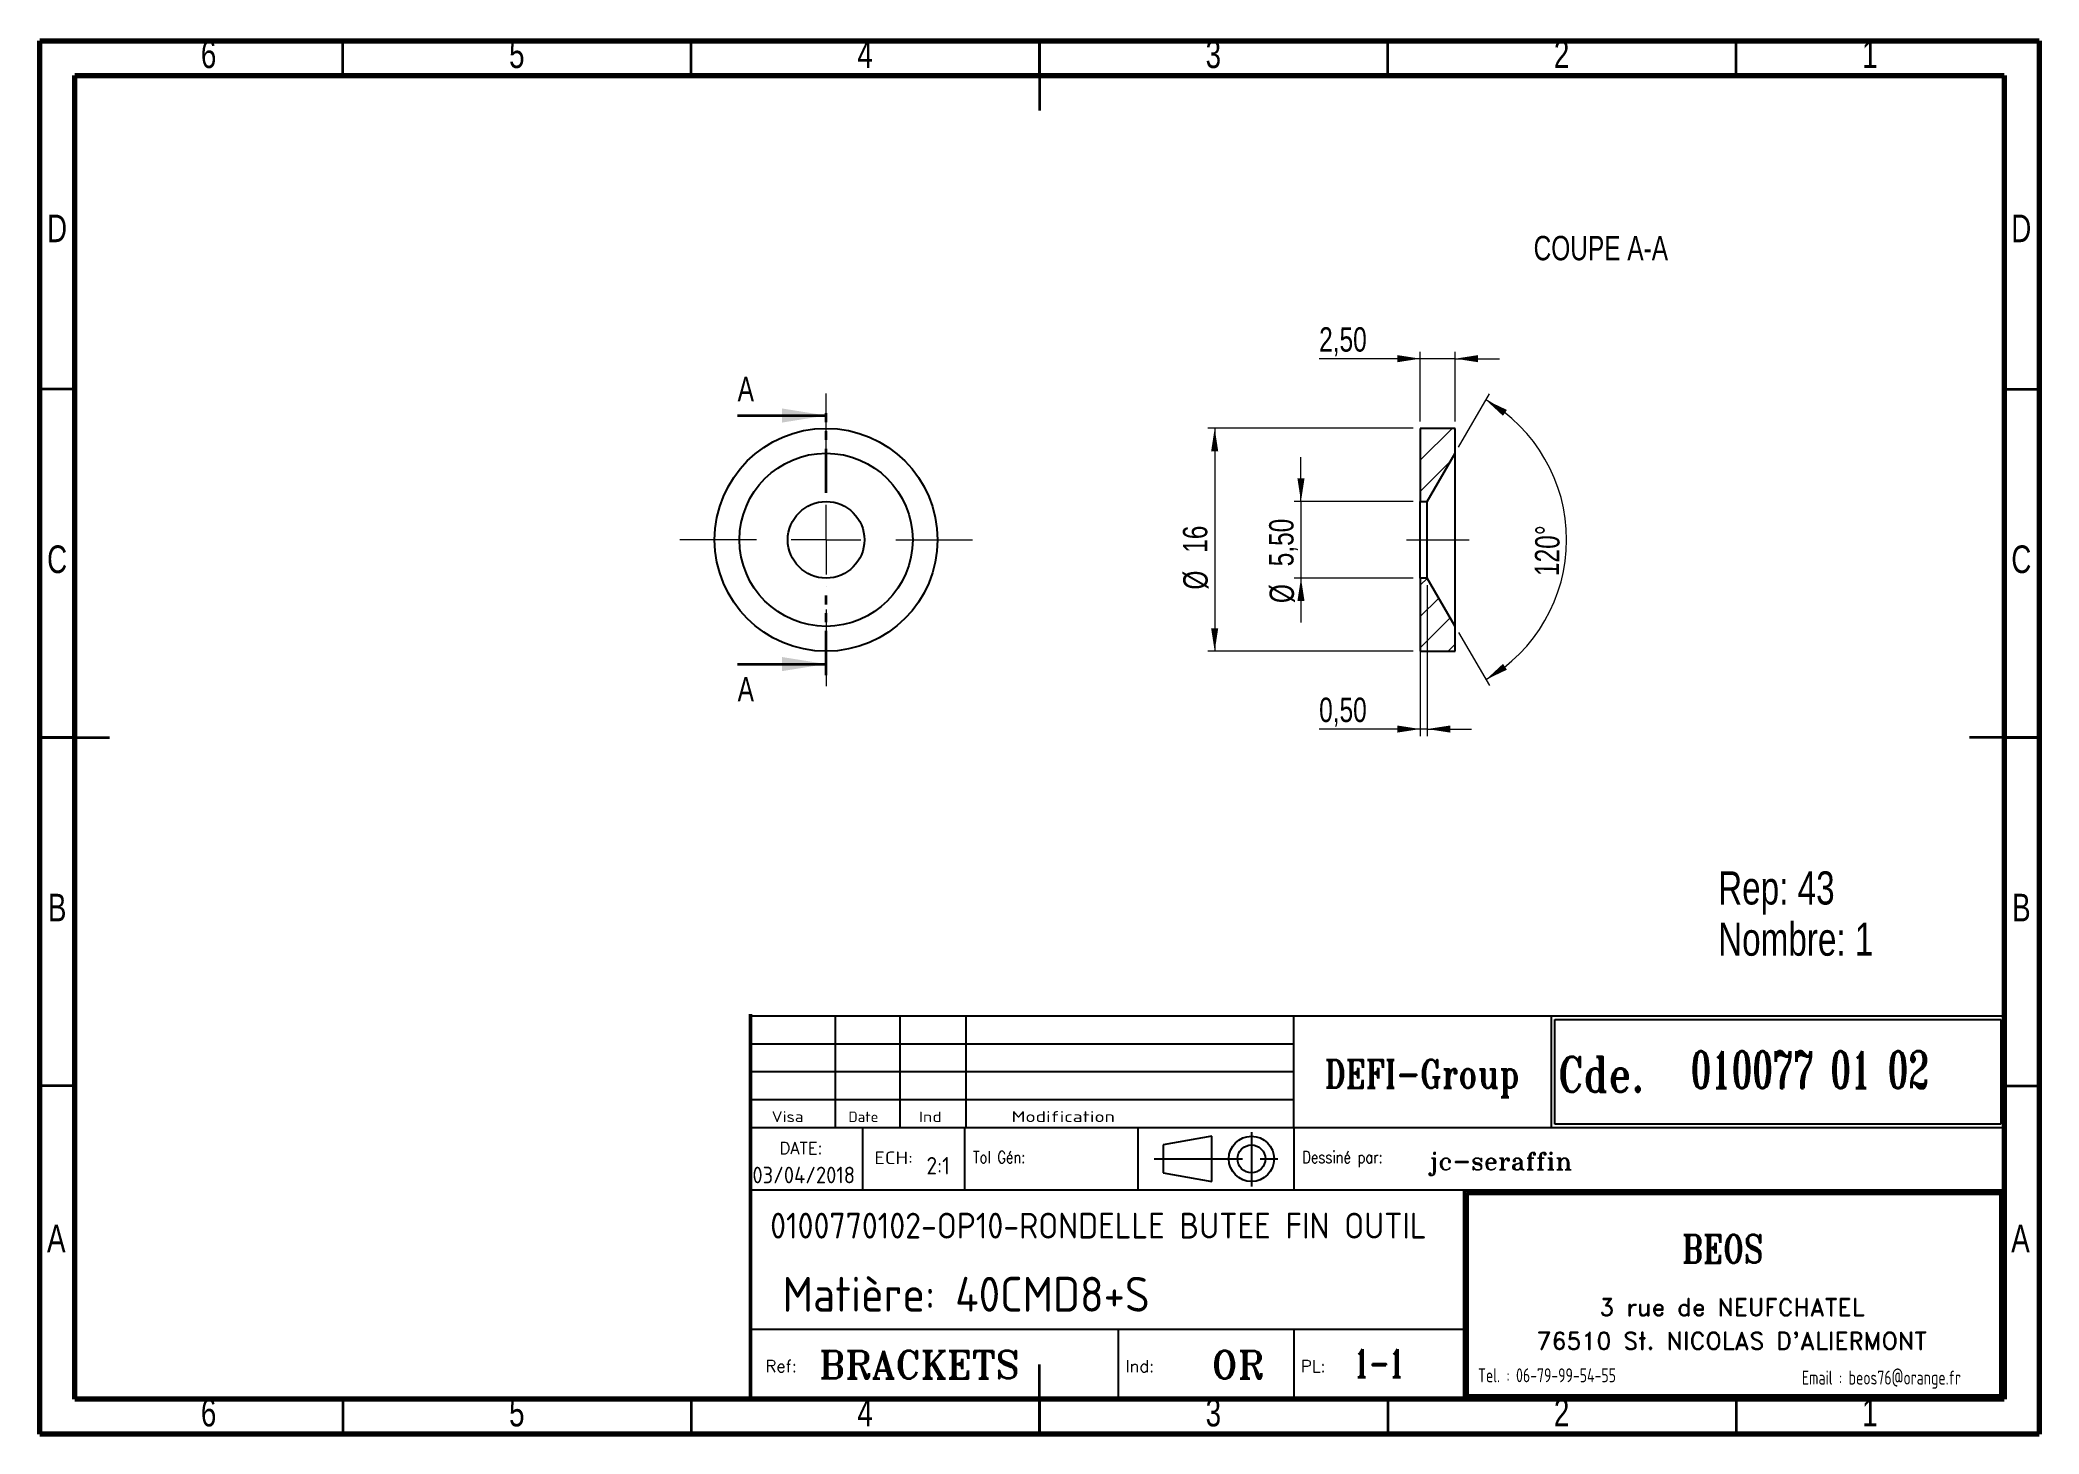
# Model space of a CAD drawing. Header units: millimetres. Extents: x 5 to 292, y 5 to 205.
import ezdxf

# ---------------------------------------------------------------- set-up
doc = ezdxf.new("R2010")
doc.units = ezdxf.units.MM
doc.linetypes.add('CENTERX2', pattern=[20.32, 12.7, -2.54, 2.54, -2.54])
doc.linetypes.add('PHANTOM', pattern=[12.7, 6.35, -1.27, 1.27, -1.27, 1.27, -1.27])
doc.layers.add('DIMENSIONS', color=176, linetype='Continuous')
doc.styles.add('SLDTEXTSTYLE0', font='TXT', dxfattribs={"width": 0.75})
doc.styles.add('SLDTEXTSTYLE1', font='ISOCP')
doc.styles.add('SLDTEXTSTYLE10', font='ISOCP', dxfattribs={"width": 1.147311})
doc.styles.add('SLDTEXTSTYLE11', font='ISOCP', dxfattribs={"width": 1.385904})
doc.styles.add('SLDTEXTSTYLE12', font='ISOCP', dxfattribs={"width": 1.246461})
doc.styles.add('SLDTEXTSTYLE13', font='ROMAND')
doc.styles.add('SLDTEXTSTYLE2', font='ROMANT', dxfattribs={"width": 0.8})
doc.styles.add('SLDTEXTSTYLE3', font='ISOCP', dxfattribs={"width": 0.8})
doc.styles.add('SLDTEXTSTYLE4', font='ROMANS', dxfattribs={"width": 0.8})
doc.styles.add('SLDTEXTSTYLE5', font='ROMANT')
doc.styles.add('SLDTEXTSTYLE6', font='ROMANS')
doc.styles.add('SLDTEXTSTYLE7', font='ROMANT', dxfattribs={"width": 0.65})
doc.styles.add('SLDTEXTSTYLE8', font='ISOCP', dxfattribs={"width": 1.446157})
doc.styles.add('SLDTEXTSTYLE9', font='ISOCP', dxfattribs={"width": 1.294402})
doc.dimstyles.new('SLDDIMSTYLE0', dxfattribs={"dimtxt": 3.5, "dimasz": 3.302, "dimexe": 0, "dimexo": 0.0625, "dimgap": 0.875, "dimtad": 1, "dimlfac": 0.5, "dimrnd": 1e-09, "dimzin": 12, "dimdsep": 46, "dimtxsty": 'SLDTEXTSTYLE0', "dimsah": 1, "dimcen": 0.09, "dimadec": 0, "dimazin": 3, "dimtfac": 1, "dimtmove": 0, "dimatfit": 0, "dimfxl": 1, "dimfrac": 2, "dimtolj": 1, "dimtzin": 12, "dimarcsym": 0})
doc.dimstyles.new('SLDDIMSTYLE1', dxfattribs={"dimtxt": 3.5, "dimasz": 3.302, "dimexe": 0, "dimexo": 0.0625, "dimgap": 0.875, "dimtad": 1, "dimlfac": 0.5, "dimrnd": 1e-09, "dimzin": 12, "dimdsep": 46, "dimtxsty": 'SLDTEXTSTYLE0', "dimsah": 1, "dimcen": 0.09, "dimadec": 0, "dimazin": 3, "dimtfac": 1, "dimtofl": 0, "dimtmove": 0, "dimatfit": 3, "dimfxl": 1, "dimfrac": 2, "dimtolj": 1, "dimtzin": 12, "dimarcsym": 0})
doc.dimstyles.new('SLDDIMSTYLE2', dxfattribs={"dimtxt": 3.5, "dimasz": 3.302, "dimexe": 0, "dimexo": 0.0625, "dimgap": 0.875, "dimtad": 1, "dimdec": 4, "dimlfac": 0.5, "dimzin": 12, "dimdsep": 46, "dimtxsty": 'SLDTEXTSTYLE0', "dimsah": 1, "dimcen": 0.09, "dimazin": 3, "dimtfac": 1, "dimtofl": 0, "dimtmove": 0, "dimatfit": 3, "dimfxl": 1, "dimfrac": 2, "dimtolj": 1, "dimtzin": 12, "dimarcsym": 0})
doc.dimstyles.new('SLDDIMSTYLE3', dxfattribs={"dimtxt": 3.5, "dimasz": 3.302, "dimexe": 0, "dimexo": 0.0625, "dimgap": 0.875, "dimtad": 1, "dimlfac": 0.5, "dimrnd": 1e-09, "dimdsep": 46, "dimtxsty": 'SLDTEXTSTYLE0', "dimsah": 1, "dimcen": 0.09, "dimadec": 0, "dimazin": 2, "dimtfac": 1, "dimtmove": 0, "dimatfit": 0, "dimfxl": 1, "dimfrac": 2, "dimtolj": 1, "dimtzin": 12, "dimarcsym": 0})

# ---------------------------------------------------------------- blocks, each defined once
blk = doc.blocks.new('SW_NOTE_0')
at = {"color": 0, "linetype": 'Continuous', "lineweight": 0, "char_height": 4.763, "attachment_point": 1, "style": 'SLDTEXTSTYLE0'}
for s, insert in [('Rep: 43', (0, 6.14)), ('Nombre: 1', (0, -1.21))]:
    blk.add_mtext(s, dxfattribs=dict(at, insert=insert))
blk = doc.blocks.new('SW_CENTERMARKSYMBOL_0')
at = {"color": 0, "linetype": 'Continuous', "lineweight": 0}
for p, q in [((0, 10), (0, 21)), ((0, 0), (0, 5)), ((-10, 0), (-21, 0)), ((0, 0), (-5, 0)), ((0, 0), (0, -5)), ((0, 0), (5, 0)), ((10, 0), (21, 0)), ((0, -10), (0, -21))]:
    blk.add_line(p, q, dxfattribs=at)
blk = doc.blocks.new('_D')
at = {"color": 7, "linetype": 'Continuous', "lineweight": 18}
for p, q in [((203.17, 159.37), (188.65, 159.37)), ((203.17, 150.37), (203.17, 160.37)), ((208.17, 159.37), (203.17, 159.37)), ((208.17, 150.37), (208.17, 160.37)), ((208.17, 159.37), (214.52, 159.37))]:
    blk.add_line(p, q, dxfattribs=at)
for points in [[(203.17, 159.37), (199.87, 159.88), (199.87, 158.86)], [(208.17, 159.37), (211.47, 158.86), (211.47, 159.88)]]:
    blk.add_solid(points, dxfattribs=at)
at = {"color": 7, "linetype": 'Continuous', "lineweight": 18, "insert": (188.65, 163.88), "char_height": 3.5, "attachment_point": 1, "style": 'SLDTEXTSTYLE0'}
blk.add_mtext('2,50', dxfattribs=at)
blk = doc.blocks.new('_D_1')
at = {"color": 7, "linetype": 'Continuous', "lineweight": 18}
for p, q in [((202.17, 149.37), (172.65, 149.37)), ((173.65, 149.37), (173.65, 117.37)), ((202.17, 117.37), (172.65, 117.37))]:
    blk.add_line(p, q, dxfattribs=at)
for points in [[(173.65, 149.37), (173.14, 146.07), (174.16, 146.07)], [(173.65, 117.37), (174.16, 120.67), (173.14, 120.67)]]:
    blk.add_solid(points, dxfattribs=at)
at = {"color": 7, "linetype": 'Continuous', "lineweight": 18, "char_height": 3.5, "attachment_point": 1, "rotation": 90, "style": 'SLDTEXTSTYLE0'}
for s, insert in [('16', (169.09, 131.5)), ('%%c', (169.14, 126.22))]:
    blk.add_mtext(s, dxfattribs=dict(at, insert=insert))
blk = doc.blocks.new('_D_2')
at = {"color": 7, "linetype": 'Continuous', "lineweight": 18}
for p, q in [((186.04, 138.87), (186.04, 145.22)), ((202.17, 138.87), (185.04, 138.87)), ((186.04, 138.87), (186.04, 127.87)), ((202.17, 127.87), (185.04, 127.87)), ((186.04, 127.87), (186.04, 121.52))]:
    blk.add_line(p, q, dxfattribs=at)
for points in [[(186.04, 138.87), (186.55, 142.17), (185.53, 142.17)], [(186.04, 127.87), (185.53, 124.57), (186.55, 124.57)]]:
    blk.add_solid(points, dxfattribs=at)
at = {"color": 7, "linetype": 'Continuous', "lineweight": 18, "char_height": 3.5, "attachment_point": 1, "rotation": 90, "style": 'SLDTEXTSTYLE0'}
for s, insert in [('5,50', (181.47, 129.56)), ('%%c', (181.53, 124.28))]:
    blk.add_mtext(s, dxfattribs=dict(at, insert=insert))
blk = doc.blocks.new('_D_3')
at = {"color": 7, "linetype": 'Continuous', "lineweight": 18}
for p, q in [((208.67, 146.66), (213.09, 154.31)), ((208.67, 120.07), (213.09, 112.43))]:
    blk.add_line(p, q, dxfattribs=at)
blk.add_arc((201, 133.37), 23.18, 300, 60, dxfattribs=at)
for points in [[(212.59, 153.44), (215.04, 151.17), (215.61, 152.01)], [(212.59, 113.29), (215.61, 114.72), (215.04, 115.56)]]:
    blk.add_solid(points, dxfattribs=at)
at = {"color": 7, "linetype": 'Continuous', "lineweight": 18, "insert": (219.57, 128.2), "char_height": 3.5, "attachment_point": 1, "rotation": 88.9213, "style": 'SLDTEXTSTYLE0'}
blk.add_mtext('120°', dxfattribs=at)
blk = doc.blocks.new('_D_4')
at = {"color": 7, "linetype": 'Continuous', "lineweight": 18}
for p, q in [((203.17, 126.87), (203.17, 105.2)), ((204.17, 126.87), (204.17, 105.2)), ((203.17, 106.2), (188.65, 106.2)), ((204.17, 106.2), (203.17, 106.2)), ((204.17, 106.2), (210.52, 106.2))]:
    blk.add_line(p, q, dxfattribs=at)
for points in [[(203.17, 106.2), (199.87, 106.71), (199.87, 105.69)], [(204.17, 106.2), (207.47, 105.69), (207.47, 106.71)]]:
    blk.add_solid(points, dxfattribs=at)
at = {"color": 7, "linetype": 'Continuous', "lineweight": 18, "insert": (188.65, 110.71), "char_height": 3.5, "attachment_point": 1, "style": 'SLDTEXTSTYLE0'}
blk.add_mtext('0,50', dxfattribs=at)

msp = doc.modelspace()

# ---------------------------------------------------------------- hatches: boundary and pattern name
at = {"linetype": 'Continuous', "lineweight": 18}
h = msp.add_hatch(dxfattribs=at)
h.set_pattern_fill('ANSI31', style=0)
h.paths.add_polyline_path([(208.17237, 145.79617), (208.17237, 149.36797), (203.17237, 149.36797), (203.17237, 138.86797), (204.17237, 138.86797)], flags=0)
h = msp.add_hatch(dxfattribs=at)
h.set_pattern_fill('ANSI31', style=0)
h.paths.add_polyline_path([(203.17237, 127.86797), (203.17237, 117.36797), (208.17237, 117.36797), (208.17237, 120.93977), (204.17237, 127.86797)], flags=0)

# ---------------------------------------------------------------- linework, layer by layer
at = {"color": 7, "linetype": 'Continuous', "lineweight": 70}
for p, q in [((5, 5), (5, 205)), ((5, 205), (292, 205)), ((292, 205), (292, 5)), ((10, 10), (10, 200)), ((10, 200), (287, 200)), ((287, 200), (287, 10)), ((287, 10), (10, 10)), ((292, 5), (5, 5))]:
    msp.add_line(p, q, dxfattribs=at)
at = {"color": 7, "linetype": 'Continuous', "lineweight": 35}
for p, q in [((48.5, 200), (48.5, 205)), ((98.5, 200), (98.5, 205)), ((148.5, 205.001), (148.5, 194.999)), ((148.5, 200), (148.5, 205)), ((198.5, 200), (198.5, 205)), ((248.5, 200), (248.5, 205)), ((10, 155), (5, 155)), ((287, 155), (292, 155)), ((105.16259, 151.20797), (117.86259, 151.20797)), ((105.16259, 115.52797), (117.86259, 115.52797)), ((4.999, 105), (15.001, 105)), ((10, 105), (5, 105)), ((292.001, 105), (281.999, 105)), ((287, 105), (292, 105)), ((10, 55), (5, 55)), ((287, 55), (292, 55)), ((148.5, 4.999), (148.5, 15.001)), ((48.5, 10), (48.5, 5)), ((98.5, 10), (98.5, 5)), ((148.5, 10), (148.5, 5)), ((198.5, 10), (198.5, 5)), ((248.5, 10), (248.5, 5))]:
    msp.add_line(p, q, dxfattribs=at)
at = {"color": 7, "linetype": 'PHANTOM', "lineweight": 35}
for p, q in [((117.86259, 140.09547), (117.86259, 152.79547)), ((117.86259, 113.94047), (117.86259, 126.64682))]:
    msp.add_line(p, q, dxfattribs=at)
at = {"color": 7, "linetype": 'Continuous', "lineweight": 25}
for p, q in [((208.17237, 149.36797), (203.17237, 149.36797)), ((203.17237, 149.36797), (203.17237, 138.86797)), ((208.17237, 145.79617), (208.17237, 149.36797)), ((204.17237, 138.86797), (208.17237, 145.79617)), ((208.17237, 120.93977), (208.17237, 145.79617)), ((203.17237, 127.86797), (203.17237, 138.86797)), ((203.17237, 138.86797), (204.17237, 138.86797)), ((204.17237, 127.86797), (204.17237, 138.86797)), ((204.17237, 127.86797), (203.17237, 127.86797)), ((203.17237, 127.86797), (203.17237, 117.36797)), ((208.17237, 120.93977), (204.17237, 127.86797)), ((208.17237, 117.36797), (208.17237, 120.93977)), ((203.17237, 117.36797), (208.17237, 117.36797))]:
    msp.add_line(p, q, dxfattribs=at)
at = {"color": 7, "linetype": 'CENTERX2', "lineweight": 18}
msp.add_line((201.17237, 133.36797), (210.17237, 133.36797), dxfattribs=at)
at = {"color": 7, "linetype": 'Continuous', "lineweight": 50}
msp.add_line((107, 65.25), (107, 10), dxfattribs=at)
at = {"color": 7, "linetype": 'Continuous', "lineweight": 25}
for radius in [16, 12.4282, 5.5]:
    msp.add_circle((117.86259, 133.36797), radius, dxfattribs=at)
at = {"color": 7, "linetype": 'Continuous', "lineweight": 35}
for points in [[(117.86259, 151.20797), (111.51259, 152.22397), (111.51259, 150.19197)], [(117.86259, 115.52797), (111.51259, 116.54397), (111.51259, 114.51197)]]:
    msp.add_solid(points, dxfattribs=at)
at = {"layer": 'DIMENSIONS', "color": 3}
for p, q in [((185, 65), (106.92476, 65)), ((119.19244, 49), (119.19244, 65)), ((128.49782, 49), (128.49782, 65)), ((137.96646, 49), (137.96646, 65)), ((107, 61), (185, 61)), ((185, 57), (107, 57)), ((107, 53), (185, 53))]:
    msp.add_line(p, q, dxfattribs=at)
at = {"layer": 'DIMENSIONS', "color": 6}
for p, q in [((106.92476, 65), (106.92476, 10)), ((287, 10), (287, 65)), ((287, 40), (209.38409, 40)), ((209.38409, 40), (209.38409, 10)), ((286.8, 39.8), (209.58409, 39.8)), ((209.58409, 39.8), (209.58409, 10.2)), ((286.6, 39.6), (209.78409, 39.6)), ((209.78409, 39.6), (209.78409, 10.4)), ((286.4, 39.4), (209.98409, 39.4)), ((209.98409, 39.4), (209.98409, 10.6)), ((286.4, 10.6), (286.4, 39.4)), ((286.6, 10.4), (286.6, 39.6)), ((286.8, 10.2), (286.8, 39.8)), ((106.92476, 10), (287, 10)), ((209.58409, 10.2), (286.8, 10.2)), ((209.78409, 10.4), (286.6, 10.4)), ((209.98409, 10.6), (286.4, 10.6))]:
    msp.add_line(p, q, dxfattribs=at)
at = {"layer": 'DIMENSIONS', "color": 1}
for p, q in [((287, 65), (185, 65)), ((185, 49), (185, 65)), ((222, 49), (222, 65)), ((222.5, 49.5), (222.5, 64.5)), ((222.5, 64.5), (286.5, 64.5)), ((286.5, 64.5), (286.5, 49.5)), ((107, 49), (287, 49)), ((123.11049, 49), (123.11049, 40)), ((137.73069, 49), (137.73069, 40)), ((162.62034, 49), (162.62034, 40)), ((185, 49), (185, 40)), ((286.5, 49.5), (222.5, 49.5)), ((209.38409, 40), (107, 40)), ((209.38409, 20), (107, 20)), ((159.79154, 20), (159.79154, 10)), ((185, 20), (185, 10))]:
    msp.add_line(p, q, dxfattribs=at)
at = {"layer": 'DIMENSIONS'}
for p, q in [((222.5, 49.5), (222.5, 64.5)), ((222.5, 64.5), (286.5, 64.5)), ((286.5, 64.5), (286.5, 49.5)), ((286.5, 49.5), (222.5, 49.5))]:
    msp.add_line(p, q, dxfattribs=at)
at = {"layer": 'DIMENSIONS', "color": 7}
for p, q in [((173.24368, 47.75), (166.24368, 46.5)), ((166.24368, 46.5), (166.24368, 42.5)), ((173.24368, 41.25), (173.24368, 47.75)), ((166.24368, 42.5), (173.24368, 41.25))]:
    msp.add_line(p, q, dxfattribs=at)
at = {"layer": 'DIMENSIONS', "color": 3, "linetype": 'CENTERX2'}
for p, q in [((178.93393, 48.34798), (178.93393, 40.51332)), ((164.94646, 44.5), (183.20111, 44.5))]:
    msp.add_line(p, q, dxfattribs=at)
at = {"layer": 'DIMENSIONS', "color": 7}
for radius in [3.25, 2]:
    msp.add_circle((178.93393, 44.5), radius, dxfattribs=at)

# ---------------------------------------------------------------- block references
at = {"color": 7, "linetype": 'Continuous', "lineweight": 0}
for name, p in [('SW_CENTERMARKSYMBOL_0', (117.86259, 133.36797)), ('SW_NOTE_0', (245.92741, 79.63424))]:
    msp.add_blockref(name, p, dxfattribs=at)

# ---------------------------------------------------------------- texts
at = {"color": 7, "linetype": 'Continuous', "lineweight": 0, "attachment_point": 2, "style": 'SLDTEXTSTYLE0'}
for s, insert, char_height in [('6', (29.21004, 205.06015), 3.96875), ('5', (73.46004, 205.06015), 3.96875), ('4', (123.46004, 205.06015), 3.96875), ('3', (173.46004, 205.06015), 3.96875), ('2', (223.46004, 205.06015), 3.96875), ('1', (267.71004, 205.06015), 3.96875), ('D', (7.45269, 180.06015), 3.96875), ('D', (289.45269, 180.06015), 3.96875), ('COUPE A-A', (229.0897, 176.9957), 3.5), ('C', (7.45866, 132.56015), 3.96875), ('C', (289.45866, 132.56015), 3.96875), ('B', (7.4706, 82.56015), 3.96875), ('B', (289.4706, 82.56015), 3.96875), ('A', (7.33969, 35.06015), 3.96875), ('A', (289.33969, 35.06015), 3.96875), ('6', (29.21004, 10.06015), 3.96875), ('5', (73.46004, 10.06015), 3.96875), ('4', (123.46004, 10.06015), 3.96875), ('3', (173.46004, 10.06015), 3.96875), ('2', (223.46004, 10.06015), 3.96875), ('1', (267.71004, 10.06015), 3.96875)]:
    msp.add_mtext(s, dxfattribs=dict(at, insert=insert, char_height=char_height))
at = {"color": 7, "linetype": 'Continuous', "char_height": 3.5, "attachment_point": 1, "style": 'SLDTEXTSTYLE0'}
for insert in [(105.16259, 156.76583), (105.16259, 113.6772)]:
    msp.add_mtext('A', dxfattribs=dict(at, insert=insert))
at = {"layer": 'DIMENSIONS'}
for s, insert, char_height, attachment_point, style in [('DEFI-Group', (203.4195, 58.70072), 4, 2, 'SLDTEXTSTYLE2'), ('Cde.', (223, 59.12589), 5, 1, 'SLDTEXTSTYLE2'), ('010077 01 02', (241.98756, 59.93983), 5.2916667, 1, 'SLDTEXTSTYLE7'), ('Visa', (110.04116, 51.34751), 1.567052, 1, 'SLDTEXTSTYLE12'), ('Date', (121.06736, 51.28334), 1.492431, 1, 'SLDTEXTSTYLE10'), ('Ind', (131.17125, 51.28334), 1.492431, 1, 'SLDTEXTSTYLE11'), ('Modification', (144.48919, 51.34751), 1.5670523, 1, 'SLDTEXTSTYLE8'), ('DATE:', (111.15647, 46.91526), 1.727675, 1, 'SLDTEXTSTYLE6'), ('03/04/2018', (107.28608, 43.36811), 2.38125, 1, 'SLDTEXTSTYLE1'), ('ECH:', (124.78774, 45.55991), 1.814059, 1, 'SLDTEXTSTYLE9'), ('2:1', (132.26275, 44.76372), 2.5, 1, 'SLDTEXTSTYLE1'), ('Tol Gén:', (138.95157, 45.59841), 1.727675, 1, 'SLDTEXTSTYLE4'), ('Dessiné par:', (186.22087, 45.59841), 1.7276752, 1, 'SLDTEXTSTYLE4'), ('jc-seraffin', (204.35515, 45.41997), 2.5, 1, 'SLDTEXTSTYLE5'), ('0100770102-OP10-RONDELLE BUTEE FIN OUTIL', (109.83164, 36.76434), 3.7041667, 1, 'SLDTEXTSTYLE1'), ('BEOS', (246.57079, 33.59488), 4, 2, 'SLDTEXTSTYLE2'), ('Matière: 40CMD8+S', (111.60273, 27.56351), 5, 1, 'SLDTEXTSTYLE1'), ('3 rue de NEUFCHATEL', (247.90924, 24.44835), 2.5, 2, 'SLDTEXTSTYLE13'), ("76510 St. NICOLAS D'ALIERMONT", (247.90254, 19.62324), 2.5, 2, 'SLDTEXTSTYLE13'), ('Ref:', (109.16807, 15.59841), 1.727675, 1, 'SLDTEXTSTYLE6'), ('BRACKETS', (116.83863, 16.95138), 4, 1, 'SLDTEXTSTYLE5'), ('Ind:', (160.82565, 15.59841), 1.727675, 1, 'SLDTEXTSTYLE6'), ('OR', (173.19394, 16.95138), 4, 1, 'SLDTEXTSTYLE5'), ('PL:', (186.03411, 15.59841), 1.727675, 1, 'SLDTEXTSTYLE6'), ('1-1', (193.65089, 17.17305), 4, 1, 'SLDTEXTSTYLE7'), ('Tel. : 06-79-99-54-55', (221.36027, 14.42858), 2, 2, 'SLDTEXTSTYLE3'), ('Email : beos76@orange.fr', (269.37248, 14.0972), 2, 2, 'SLDTEXTSTYLE3')]:
    msp.add_mtext(s, dxfattribs=dict(at, insert=insert, char_height=char_height, attachment_point=attachment_point, style=style))

# ---------------------------------------------------------------- dimensions: what is measured, and where the dimension line sits
at = {"color": 7, "linetype": 'Continuous', "lineweight": 18}
for base, p1, p2, dimstyle, picture, middle in [((203.17237, 159.36797), (208.17237, 149.36797), (203.17237, 149.36797), 'SLDDIMSTYLE0', '_D', (193.17237, 159.36797)), ((203.17237, 106.19806), (204.17237, 127.86797), (203.17237, 127.86797), 'SLDDIMSTYLE3', '_D_4', (193.17237, 106.19806))]:
    dim = msp.add_linear_dim(base=base, p1=p1, p2=p2, dimstyle=dimstyle, dxfattribs=at)
    dim.commit()
    dim.dimension.update_dxf_attribs({"geometry": picture, "text_midpoint": middle, "dimtype": 160})
dim = msp.add_angular_dim_2l(base=(224.17648, 133.36797), line1=((208.17237, 120.93977), (204.17237, 127.86797)), line2=((204.17237, 138.86797), (208.17237, 145.79617)), dimstyle='SLDDIMSTYLE2', dxfattribs=at)
dim.commit()
dim.dimension.update_dxf_attribs({"geometry": '_D_3', "text_midpoint": (224.17237, 132.93161), "dimtype": 162})
for base, p1, p2, dimstyle, picture, middle in [((173.65102, 117.36797), (203.17237, 149.36797), (203.17237, 117.36797), 'SLDDIMSTYLE1', '_D_1', (173.65102, 131.44768)), ((186.03825, 127.86797), (203.17237, 138.86797), (203.17237, 127.86797), 'SLDDIMSTYLE0', '_D_2', (186.03825, 131.44768))]:
    dim = msp.add_linear_dim(base=base, p1=p1, p2=p2, angle=90, text='%%c<>', dimstyle=dimstyle, dxfattribs=at)
    dim.commit()
    dim.dimension.update_dxf_attribs({"geometry": picture, "text_midpoint": middle, "dimtype": 160})

doc.saveas('drawing.dxf')
